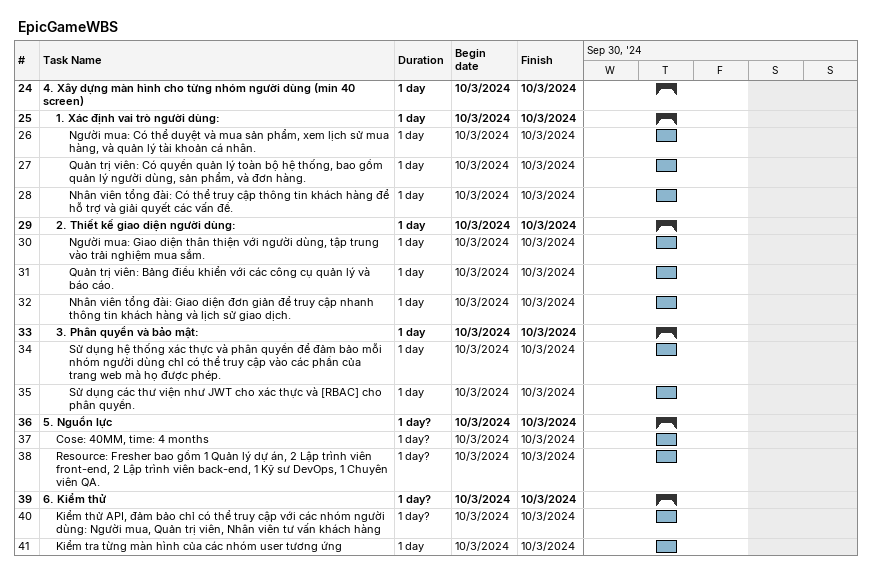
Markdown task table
EpicGameWBS

| ID | Level | Task | Duration | Start | Finish |
|---|---|---|---|---|---|
| 24 | 1 | **4. Xây dựng màn hình cho từng nhóm người dùng (min 40 screen)** | 1d | 2024-10-03 | 2024-10-03 |
| 25 | 2 | **1. Xác định vai trò người dùng:** | 1d | 2024-10-03 | 2024-10-03 |
| 26 | 3 | Người mua: Có thể duyệt và mua sản phẩm, xem lịch sử mua hàng, và quản lý tài khoản cá nhân. | 1d | 2024-10-03 | 2024-10-03 |
| 27 | 3 | Quản trị viên: Có quyền quản lý toàn bộ hệ thống, bao gồm quản lý người dùng, sản phẩm, và đơn hàng. | 1d | 2024-10-03 | 2024-10-03 |
| 28 | 3 | Nhân viên tổng đài: Có thể truy cập thông tin khách hàng để hỗ trợ và giải quyết các vấn đề. | 1d | 2024-10-03 | 2024-10-03 |
| 29 | 2 | **2. Thiết kế giao diện người dùng:** | 1d | 2024-10-03 | 2024-10-03 |
| 30 | 3 | Người mua: Giao diện thân thiện với người dùng, tập trung vào trải nghiệm mua sắm. | 1d | 2024-10-03 | 2024-10-03 |
| 31 | 3 | Quản trị viên: Bảng điều khiển với các công cụ quản lý và báo cáo. | 1d | 2024-10-03 | 2024-10-03 |
| 32 | 3 | Nhân viên tổng đài: Giao diện đơn giản để truy cập nhanh thông tin khách hàng và lịch sử giao dịch. | 1d | 2024-10-03 | 2024-10-03 |
| 33 | 2 | **3. Phân quyền và bảo mật:** | 1d | 2024-10-03 | 2024-10-03 |
| 34 | 3 | Sử dụng hệ thống xác thực và phân quyền để đảm bảo mỗi nhóm người dùng chỉ có thể truy cập vào các phần của trang web mà họ được phép. | 1d | 2024-10-03 | 2024-10-03 |
| 35 | 3 | Sử dụng các thư viện như JWT cho xác thực và [RBAC] cho phân quyền. | 1d | 2024-10-03 | 2024-10-03 |
| 36 | 1 | **5. Nguồn lực** | 1d? | 2024-10-03 | 2024-10-03 |
| 37 | 2 | Cose: 40MM, time: 4 months | 1d? | 2024-10-03 | 2024-10-03 |
| 38 | 2 | Resource: Fresher bao gồm 1 Quản lý dự án, 2 Lập trình viên front-end, 2 Lập trình viên back-end, 1 Kỹ sư DevOps, 1 Chuyên viên QA. | 1d? | 2024-10-03 | 2024-10-03 |
| 39 | 1 | **6. Kiểm thử** | 1d? | 2024-10-03 | 2024-10-03 |
| 40 | 2 | Kiểm thử API, đảm bảo chỉ có thể truy cập với các nhóm người dùng: Người mua, Quản trị viên, Nhân viên tư vấn khách hàng | 1d? | 2024-10-03 | 2024-10-03 |
| 41 | 2 | Kiểm tra từng màn hình của các nhóm user tương ứng | 1d | 2024-10-03 | 2024-10-03 |
